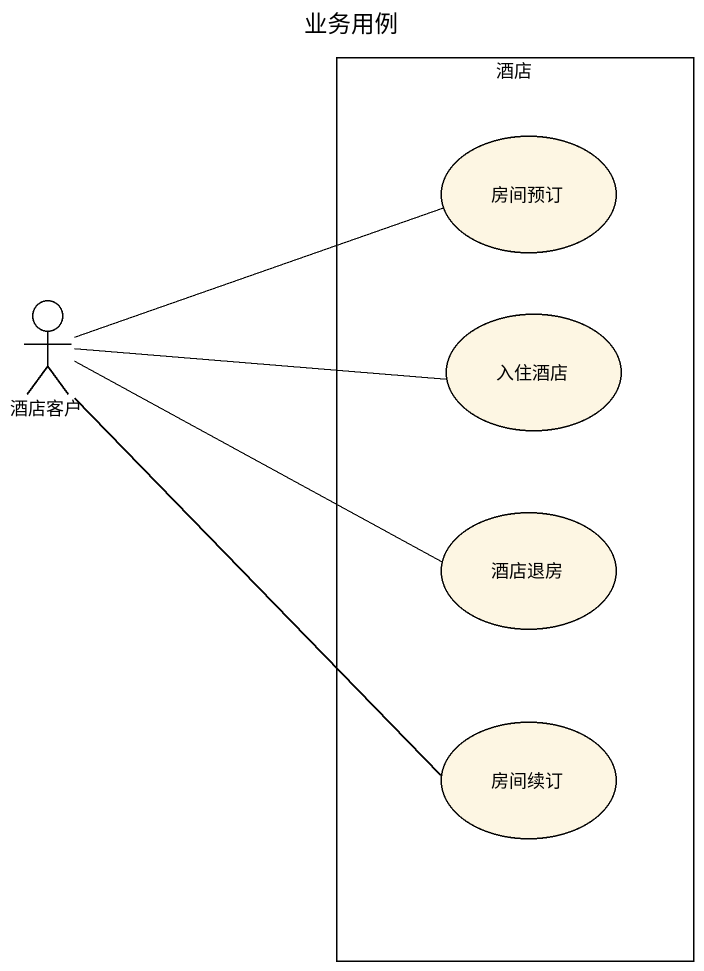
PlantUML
@startuml
title 业务用例
rectangle 酒店 {
  usecase 房间预订
  usecase 入住酒店
  usecase 酒店退房
  usecase 房间续订
}
actor 酒店客户
酒店客户 -right- 房间预订
酒店客户 -right- 入住酒店
酒店客户 -right- 酒店退房
酒店客户 -- 房间续订
@enduml
